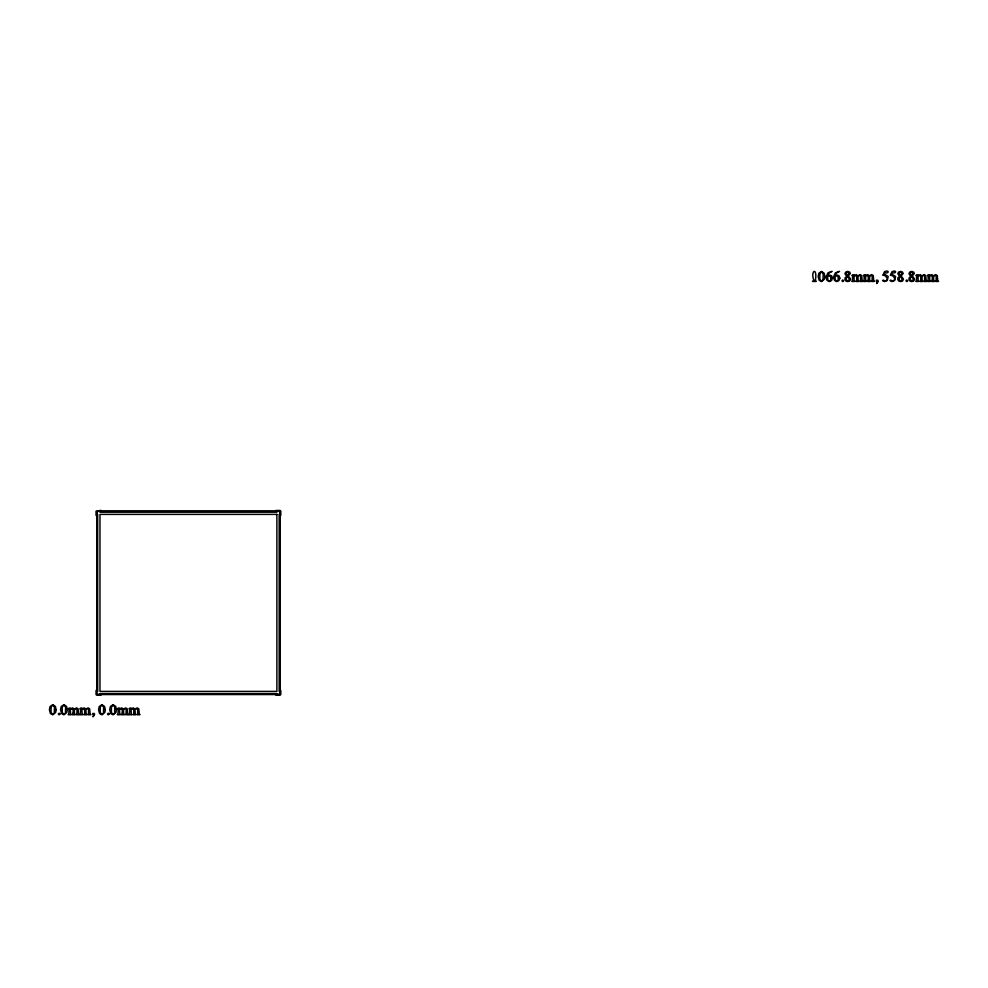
<?xml version="1.0" encoding="UTF-8"?>
<svg xmlns="http://www.w3.org/2000/svg" width="988" height="988" viewBox="0 0 988 988"><rect width="100%" height="100%" fill="white"/><g stroke="black" fill="none" stroke-linecap="round" stroke-linejoin="round"><path stroke-width="1.48" d="M96.948 512.105L97.676 511.364M279.9 512.105L279.159 511.364M96.948 514.39L97.676 514.39L97.676 691.39L96.948 691.39M279.9 514.39L279.159 514.39L279.159 691.39L279.9 691.39M96.948 693.576L97.676 694.317M279.9 693.576L279.159 694.317M276.875 511.364L276.875 512.105L99.973 512.105L99.973 511.364M276.875 694.317L276.875 693.576L99.973 693.576L99.973 694.317M51.08 707.099L51.08 712.558L52.821 714.41L54.291 713.237L54.451 707.038L52.772 705.074L51.08 707.099M62.232 707.099L62.232 712.558L63.985 714.41L65.443 713.237L65.603 707.038L63.924 705.074L62.232 707.099M100.233 707.099L100.245 712.558L101.986 714.41L103.444 713.237L103.604 707.038L101.925 705.074L100.233 707.099M111.385 707.099L111.397 712.558L113.138 714.41L114.596 713.237L114.756 707.038L113.077 705.074L111.385 707.099M819.83 273.837L819.842 279.308L821.584 281.148L823.041 279.987L823.202 273.787L821.522 271.824L819.83 273.837M73.161 712.941L72.964 714.151C69.518 715.016 77.978 715.016 74.545 714.163L74.335 709.545L75.94 708.655L76.99 709.248L76.941 714.213C73.631 714.954 81.843 714.954 78.558 714.238L78.114 708.828L76.545 707.877L74.199 709.137L72.63 707.877L70.309 709.038C71.519 706.556 66.369 709.125 68.999 709.001L68.851 714.299C65.739 714.929 73.89 714.904 70.556 714.262L70.37 709.532L71.124 708.902L73.013 709.372L73.161 712.941M84.721 712.941L84.536 714.151C81.09 715.016 89.55 715.016 86.117 714.163L85.907 709.545L87.5 708.655L88.562 709.248L88.512 714.213C85.203 714.954 93.403 714.954 90.13 714.238L89.673 708.828L88.117 707.877L85.771 709.137L84.19 707.877L81.88 709.038C83.078 706.556 77.929 709.125 80.571 709.001L80.423 714.299C77.311 714.929 85.45 714.904 82.128 714.262L81.93 709.532L82.696 708.902L84.573 709.372L84.721 712.941M122.314 712.941L122.117 714.151C118.684 715.016 127.131 715.016 123.698 714.163L123.5 709.545L125.093 708.655L126.143 709.248L126.094 714.213C122.784 714.954 130.996 714.954 127.711 714.238L127.267 708.828L125.698 707.877L123.352 709.137L121.783 707.877L119.462 709.038C120.672 706.556 115.522 709.125 118.152 709.001L118.004 714.299C114.892 714.929 123.043 714.904 119.721 714.262L119.523 709.532L120.277 708.902L122.166 709.372L122.314 712.941M133.874 712.941L133.689 714.151C130.243 715.016 138.703 715.016 135.27 714.163L135.06 709.545L136.653 708.655L137.715 709.248L137.665 714.213C134.356 714.954 142.568 714.954 139.283 714.238L138.826 708.828L137.27 707.877L134.924 709.137L133.343 707.877L131.034 709.038C132.244 706.556 127.094 709.125 129.724 709.001L129.576 714.299C126.464 714.929 134.603 714.904 131.281 714.262L131.095 709.532L131.849 708.902L133.738 709.372L133.874 712.941M856.781 279.69L856.596 280.901C853.15 281.765 861.61 281.753 858.164 280.901L857.967 276.294L859.56 275.405L860.61 275.998L860.56 280.963C857.251 281.704 865.463 281.691 862.191 280.987L861.734 275.578L860.165 274.627L857.831 275.887L856.25 274.627L853.928 275.776C855.139 273.306 849.989 275.874 852.619 275.738L852.471 281.049C849.359 281.666 857.51 281.654 854.188 281.012L853.99 276.282L854.744 275.64L856.633 276.109L856.781 279.69M868.341 279.69L868.156 280.901C864.71 281.765 873.17 281.753 869.736 280.901L869.526 276.294L871.132 275.405L872.182 275.998L872.132 280.963C868.823 281.704 877.035 281.691 873.75 280.987L873.293 275.578L871.737 274.627L869.391 275.887L867.822 274.627L865.5 275.776C866.711 273.33 861.548 275.874 864.191 275.738L864.043 281.049C860.931 281.666 869.07 281.654 865.747 281.012L865.562 276.282L866.315 275.64L868.205 276.109L868.341 279.69M920.804 279.69L920.618 280.901C917.173 281.765 925.633 281.753 922.199 280.901L921.989 276.294L923.582 275.405L924.632 275.998L924.595 280.963C921.285 281.704 929.486 281.691 926.213 280.987L925.756 275.578L924.2 274.627L921.853 275.887L920.273 274.627L917.963 275.776C919.161 273.33 914.011 275.874 916.642 275.738L916.494 281.049C913.381 281.666 921.532 281.654 918.21 281.012L918.013 276.282L918.766 275.64L920.655 276.109L920.804 279.69M932.376 279.69L932.178 280.901C928.732 281.765 937.192 281.753 933.759 280.901L933.549 276.294L935.154 275.405L936.204 275.998L936.155 280.963C932.845 281.704 941.058 281.691 937.773 280.987L937.328 275.578L935.76 274.627L933.413 275.887L931.845 274.627L929.523 275.776C930.733 273.33 925.571 275.874 928.214 275.738L928.065 281.049C924.953 281.666 933.104 281.654 929.77 281.012L929.585 276.282L930.338 275.64L932.227 276.109L932.376 279.69M56.131 709.68L55.686 712.41L52.735 714.818L50.388 713.509L49.4 709.742L50.055 706.519L52.809 704.679L55.402 706.432L56.131 709.68M67.283 709.68L66.838 712.41L63.887 714.818L61.54 713.509L60.552 709.742L61.219 706.519L63.961 704.679L66.554 706.432L67.283 709.68M105.284 709.68L104.839 712.41L101.9 714.818L99.541 713.509L98.553 709.742L99.22 706.519L101.962 704.679L104.555 706.432L105.284 709.68M116.436 709.68L115.991 712.41L113.052 714.818L110.693 713.509L109.705 709.742L110.372 706.519L113.114 704.679L115.707 706.432L116.436 709.68M824.881 276.43L824.437 279.159L821.497 281.555L819.138 280.259L818.15 276.492L818.817 273.268L821.559 271.428L824.153 273.182L824.881 276.43M827.561 276.381L827.845 279.999L829.438 281.135L830.698 280.407L830.785 276.961L829.056 275.714L827.561 276.381M834.996 276.381L835.28 279.999L836.873 281.135L838.133 280.407L838.219 276.961L836.49 275.714L834.996 276.381M846.247 277.801L846.481 280.592L849.05 280.716L849.025 278.27L847.161 276.776L846.247 277.801M899.129 277.801L899.352 280.592L901.921 280.716L901.896 278.27L900.031 276.776L899.129 277.801M910.281 277.801L910.504 280.592L913.073 280.716L913.048 278.27L911.183 276.776L910.281 277.801M883.013 275.133L885.359 275.776L887.36 278.48L886.742 280.296L885.273 281.024L883.161 280.098L882.519 280.641L884.396 281.58L887.286 280.506L888.163 276.467L884.112 274.022L884.729 272.75C889.114 274.059 889.669 269.502 884.63 271.589L883.037 275.059M890.447 275.133L892.794 275.776L894.795 278.48L894.177 280.296L892.707 281.024L890.596 280.098L889.953 280.641L891.831 281.58L894.72 280.506L895.597 276.467L891.547 274.022L892.164 272.75C896.548 274.059 897.104 269.502 892.065 271.589L890.472 275.059M813.754 280.11L813.482 280.963C809.061 281.691 819.632 281.617 815.322 281.037C817.805 266.315 810.197 270.453 813.754 280.11M849.272 273.466L847.877 275.627L846.024 273.256L847.556 271.811L849.272 273.466M902.143 273.466L900.747 275.627L898.895 273.256L900.426 271.811L902.143 273.466M913.295 273.466L911.899 275.627L910.047 273.256L911.578 271.811L913.295 273.466M94.058 714.892L92.958 716.794L94.638 714.522L94.268 713.521L92.761 713.435L92.81 714.583L94.058 714.892M877.677 281.642L876.591 283.544L878.258 281.271L877.9 280.271L876.381 280.184L876.43 281.333L877.677 281.642M832.415 278.122L831.563 280.518L829.34 281.58L827.018 280.382L825.968 277.196L827.993 272.799C837.663 269.712 827.45 271.799 827.746 275.677L829.685 275.034L831.624 275.837L832.415 278.122M839.849 278.122L838.997 280.518L836.774 281.58L834.452 280.382L833.403 277.196L835.428 272.799C845.098 269.712 834.885 271.799 835.181 275.677L837.12 275.034L839.059 275.837L839.849 278.122M845.419 277.566L844.839 279.196L845.679 280.925L847.716 281.58L849.816 280.864L850.606 279.11L848.309 275.924L850.322 273.503L849.631 272.046L847.778 271.404L845.716 272.071L844.913 273.701L846.765 276.467L845.419 277.566M898.302 277.566L897.709 279.196L898.549 280.925L900.587 281.58L902.699 280.864L903.477 279.11L901.18 275.924L903.193 273.503L902.513 272.046L900.648 271.404L898.586 272.071L897.783 273.701L899.636 276.467L898.302 277.566M909.454 277.566L908.861 279.196L909.701 280.925L911.739 281.58L913.851 280.864L914.629 279.11L912.332 275.924L914.345 273.503L913.665 272.046L911.801 271.404L909.738 272.071L908.935 273.701L910.788 276.467L909.454 277.566M59.947 714.015L59.132 714.843L58.304 714.015L59.132 713.2L59.947 714.015M109.1 714.015L108.285 714.843L107.457 714.015L108.285 713.2L109.1 714.015M843.567 280.765L842.752 281.592L841.924 280.765L842.752 279.95L843.567 280.765M907.601 280.765L906.774 281.592L905.947 280.765L906.774 279.95L907.601 280.765M100.887 510.45L96.034 511.179L96.034 515.304L96.762 515.304L96.762 690.476L96.034 690.476L96.034 694.49L96.762 695.231L100.887 695.231L100.887 694.49L275.961 694.49L275.961 695.231L280.073 695.231L280.814 694.49L280.814 690.476L280.073 690.476L280.073 515.304L280.814 515.304L280.814 511.179L280.073 510.45L275.961 510.45L275.961 511.179L100.887 511.179L100.887 510.45M279.9 511.364L96.948 511.364L96.948 694.317L279.9 694.317L279.9 511.364M276.875 514.39L99.973 514.39L99.973 691.39L276.875 691.39L276.875 514.39"/></g></svg>
